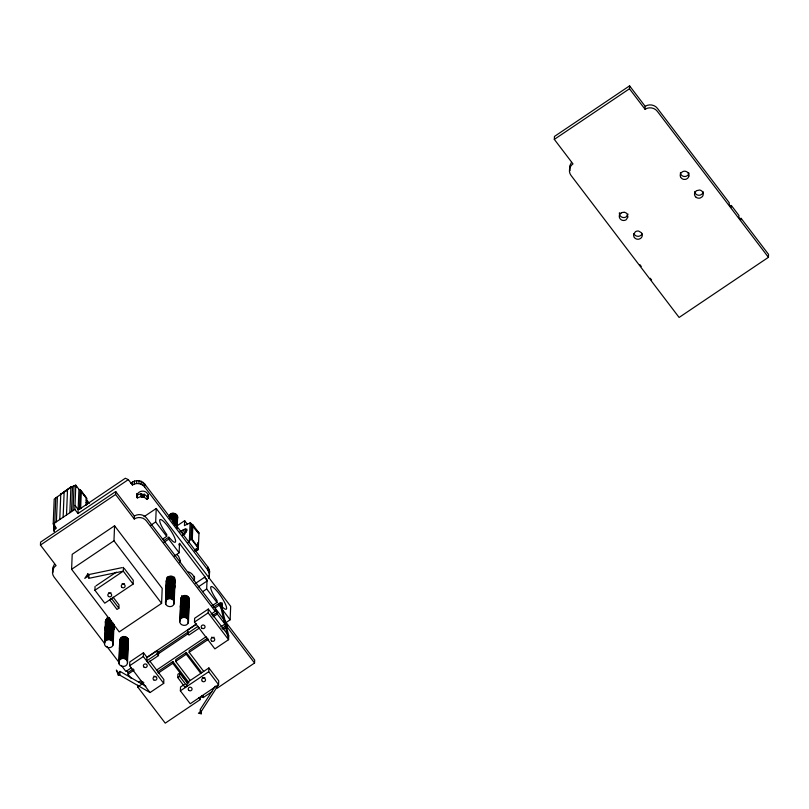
<?xml version="1.0" encoding="UTF-8"?>
<svg xmlns="http://www.w3.org/2000/svg" width="809" height="809" viewBox="0 0 809 809"><rect width="100%" height="100%" fill="white"/><g stroke="black" fill="none" stroke-linecap="round" stroke-linejoin="round"><path stroke-width="1.21" d="M136.66 496.332C137.409 489.718 147.653 489.03 148.482 496.473L147.046 499.466L144.204 497.191L140.756 496.645L137.297 497.929L136.761 493.52M113.978 624.872L113.199 644.338C112.259 650.254 102.298 647.503 104.907 641.952L105.787 620.048M127.478 663.107C128.439 657.828 119.661 656.514 118.862 661.742C117.902 667.01 126.679 668.335 127.478 663.107L128.439 638.908M175.078 580.316L174.157 603.292C173.359 608.53 164.581 607.205 165.542 601.926L166.421 580.023M166.138 587.192C165.542 580.417 177.282 582.237 174.461 588.517M188.436 622.06C189.397 616.782 180.619 615.467 179.82 620.695C178.86 625.964 187.637 627.288 188.436 622.06L189.357 599.085M189.023 607.417C190.075 600.703 178.233 601.724 180.629 608.176M208.773 576.271L208.702 578.223L209.42 574.026L207.822 570.032L144.589 486.927C141.777 483.276 136.215 482.447 132.403 485.006L128.318 479.636L125.344 478.23L79.454 509.205L80.233 489.829L78.958 489.374L75.793 485.218L74.054 485.744L70.879 487.544L69.867 512.714M209.47 573.247L209.541 571.093L207.943 567.109L144.7 484.004C141.383 479.616 134.688 479.676 130.785 483.246M113.199 644.338C114.069 639.666 106.768 637.704 104.907 641.952M113.786 629.705C116.274 622.364 103.097 622.01 105.443 629.291M174.157 603.292C175.118 598.023 166.341 596.698 165.542 601.926M168.97 516.607C170.153 509.933 181.105 514.514 176.655 519.904M104.513 643.347L54.072 577.05C51.291 573.51 52.302 568.009 56.054 565.572L40.45 545.064L40.571 542.141L115.707 491.548L134.365 516.071L134.254 519.004C138.066 516.455 143.638 517.275 146.439 520.935L215.234 611.331L211.078 614.132M54.506 524.06L54.203 531.574L53.748 530.259L56.367 528.085L53.212 523.939L54.203 499.113L71.152 486.846L72.598 487.149M53.748 530.259L53.991 524.101M53.9 530.35L54.142 524.181M54.597 529.278L54.597 525.567M54.749 522.897L55.75 497.818M56.397 521.785L57.409 496.615M59.765 519.52L60.776 494.35M63.132 517.254L64.144 492.074M66.5 514.979L67.511 489.809M71.516 511.601L72.527 486.522M73.053 510.57L74.054 485.744M71.607 569.303L72.203 554.307L114.565 525.779L162.194 588.376L161.598 603.372L119.236 631.9L71.607 569.303L113.968 540.786L114.565 525.779M128.318 479.636L77.988 513.533L74.822 509.377L75.793 485.218M77.988 513.533L78.958 489.374M80.637 508.649L81.335 491.376L80.233 489.829M86.138 505.483L86.432 498.081L81.335 491.376M86.533 504.391L86.614 498.031L80.769 490.345M88.778 577.717L87.756 576.382L87.857 573.864L88.879 575.199M124.181 568.353L133.263 580.286L133.111 584.098L104.755 603.19L94.916 590.257L95.068 586.444M104.543 644.055L105.463 621.069M105.514 641.041L106.1 626.409C108.355 623.658 113.482 625.003 113.826 628.633M106.141 625.236L106.394 619.138M106.343 640.313L106.93 625.67M106.97 624.508L107.273 617.186M107.344 639.808L107.931 625.165M107.981 624.002L108.224 617.904M109.579 599.944L111.43 598.438L118.883 608.216L117.032 609.46L109.589 599.681M108.457 639.565L109.043 624.932M109.084 623.759L109.336 617.661M109.589 639.606L110.186 624.973M110.226 623.8L110.428 618.915M134.254 519.004L115.586 494.471L115.707 491.548M110.681 639.919L111.278 625.286M111.318 624.113L111.47 620.452M111.652 640.485L112.239 625.853M112.289 624.679L112.39 622.242M112.441 641.274L113.027 626.641M113.068 625.468L113.169 623.031M112.977 642.225L113.563 627.582M113.604 626.419L113.705 623.972M112.876 645.37L113.412 631.95M118.883 608.216L119.014 604.94L113.058 597.113M118.397 675.414L118.498 672.896L116.354 670.085L118.397 675.414L119.813 674.463M118.822 662.814L119.742 639.838M119.085 663.865L120.066 638.807M119.793 659.81L120.379 645.167C123.625 641.011 130.815 646.26 127.134 650.406M120.258 649L119.499 645.936L120.42 643.994L120.662 637.896M123.423 567.352L123.271 571.164L133.111 584.098M120.622 659.072L121.208 644.439M120.42 643.994L121.249 643.266L121.502 637.168M121.623 658.566L122.21 643.934M121.249 643.266L122.26 642.761L122.503 636.663M122.735 658.334L123.322 643.691M122.26 642.761L123.362 642.518L123.605 636.42M123.868 658.374L124.465 643.731M127.185 649.233C129.349 646.897 127.579 642.882 124.505 642.558L124.748 636.461M124.96 658.678L125.547 644.045M125.597 642.872L125.84 636.774M132.403 485.006L132.514 482.073M125.931 659.254L126.517 644.621M126.568 643.438L126.811 637.34M126.71 660.033L127.306 645.4M127.347 644.227L127.589 638.129M127.256 660.983L128.135 639.08M134.405 483.994L134.527 481.072M131.038 678.205L128.004 674.21L128.075 672.451L126.679 670.631M136.63 483.509L136.741 480.586M149.746 660.983L163.863 679.54L163.711 683.342L150.029 692.555L129.632 665.746L129.784 661.944L143.466 652.732L146.935 657.292L146.783 661.095M136.873 497.161L136.984 494.238L137.297 497.929M138.905 483.59L139.027 480.667M141.09 484.217L141.201 481.294M140.756 496.645L140.877 493.712L137.419 494.997M141.535 497.1L141.646 494.178L140.877 493.712M142.404 497.353L142.526 494.42L141.646 494.178M143.021 485.36L143.142 482.437M143.314 497.383L143.436 494.451L144.326 494.259L147.167 496.544L147.046 499.466M144.204 497.191L144.326 494.259M144.589 486.927L144.7 484.004M202.341 696.468L200.41 697.762L200.339 699.522L165.238 723.155L137.692 686.942L137.763 685.183M147.713 498.88L148.573 494.4M148.199 498.152L148.31 495.229M163.711 683.342L143.314 656.534L143.466 652.732M148.108 662.834L146.793 660.832L157.138 653.864L157.27 650.588L146.925 657.555M162.609 539.118L166.674 536.387L155.682 521.936L156.228 508.477L144.042 516.678M148.118 662.571L158.463 655.603L158.594 652.327L157.27 650.588M165.511 603.008L166.391 581.095M165.764 604.05L166.796 577.778M174.066 556.188L179.143 552.769L168.747 539.118L168.828 537.176L163.752 540.594M166.472 599.995L167.402 576.868M169.748 518.427L169.9 514.666M167.301 599.257L168.211 576.675M170.527 518.953L170.729 513.937M168.302 598.761L169.212 576.17M171.478 519.702L171.73 513.432M169.415 598.518L170.325 575.927M172.489 521.977L172.843 513.189M170.557 598.559L171.457 575.968M173.581 523.271L173.975 513.23M171.65 598.872L172.55 576.281M174.623 524.839L175.078 513.543M172.61 599.439L173.52 576.847M175.583 525.405L176.038 514.109M173.399 600.227L174.319 577.1M176.372 526.194L176.817 514.898M173.834 604.323L174.865 578.051M176.858 528.398L177.363 515.849M177.171 528.186L177.626 516.89M188.093 683.433L172.792 663.319L172.863 661.56L157.371 671.986M179.143 552.769L179.517 543.395L179.153 545.003L180.205 544.295L205.051 576.948L206.993 581.054L198.215 586.96M190.226 680.48L175.684 661.368L175.755 659.608L186.323 652.489L201.633 672.603M179.78 621.767L180.7 598.791M185.19 687.579L177.758 677.538L177.889 674.261L179.729 673.017L187.182 682.796M180.154 619.664L181.034 597.76M176.311 526.325L184.654 520.703L184.452 525.678L187.981 523.686L190.681 523.19L198.559 533.546M180.751 618.754L181.337 604.121M180.68 607.003L181.681 595.636M181.58 618.025L182.167 603.393M181.388 602.948L182.217 602.22L182.46 596.122M185.2 687.316L187.051 686.083L179.598 676.294L179.729 673.017M182.581 617.52L183.168 602.887M182.217 602.22L183.218 601.714L183.461 595.616M187.041 686.345L187.192 682.533L208.884 667.931L218.723 680.865L218.572 684.667L190.216 703.759L180.377 690.825L180.528 687.023L184.381 684.424M183.694 617.277L184.28 602.644M183.218 601.714L184.331 601.471L184.573 595.373M184.836 617.318L185.423 602.685M188.74 607.276C189.963 604.849 188.082 601.835 185.463 601.512L185.716 595.414M185.918 617.631L186.515 602.998M186.555 601.825L186.808 595.727M188.163 542.697L189.367 540.796L190.075 523.069M186.889 618.207L187.486 603.565M187.526 602.402L187.769 596.294M189.367 540.796L190.712 539.542L191.349 523.575M200.794 673.361L186.252 654.248L186.323 652.489M187.668 618.986L188.254 604.353M188.305 603.18L188.558 597.082M187.617 633.346L197.962 626.378L199.287 628.118L188.942 635.085L187.617 633.346L187.749 630.069L196.031 624.487M188.113 623.082L188.8 605.304M188.851 604.131L189.094 598.033M191.814 524.03L192.451 525.172L191.864 539.815L197.983 547.855L198.266 549.483L195.495 551.556M194.767 549.685L198.407 547.562L192.289 539.522L192.876 524.889L192.451 525.172M203.686 671.409L189.144 652.297L189.215 650.537L207.63 638.139M194.484 622.081L194.635 618.278L208.317 609.066L228.714 635.874L228.563 639.676L214.881 648.889L194.484 622.081L208.166 612.868L208.317 609.066M197.78 545.114L197.881 542.596M197.983 547.855L198.175 542.97M194.959 550.767L198.266 549.483L198.994 532.929L192.876 524.889M201.36 711.253L198.377 713.255L201.259 713.771L201.36 711.253L200.339 709.918M211.907 605.911L216.984 602.493L206.679 588.952L207.053 579.588L204.384 577.393M207.822 570.032L207.943 567.109M211.887 691.746L203.231 697.57L203.302 695.821M208.904 571.933L209.015 569.01M209.349 576.17L209.541 571.093M215.325 686.133L200.359 709.281L200.207 713.093L218.572 684.667L208.732 671.733L208.884 667.931M215.234 611.331L215.305 609.581L217.388 612.312L217.318 614.071L224.922 624.063L220.766 626.864M216.984 602.493L217.065 600.551A13.622 2.811 56 0 1 212.292 586.768A13.622 2.811 56 0 1 225.671 604.758A13.622 2.811 56 0 1 219.128 603.332L213.04 607.438M225.064 623.203L230.14 619.785L219.057 605.223L219.128 603.332M222.212 605.536L222.313 603.018L220.068 602.725L222.212 605.536L220.796 606.487M224.922 624.063L224.993 622.313L227.076 625.044L227.005 626.803L254.552 663.006L216.701 688.51M230.14 619.785L230.676 606.325L156.228 508.477M254.552 663.006L254.673 660.083L146.56 518.003C143.749 514.342 138.177 513.523 134.365 516.071M554.327 139.37L554.448 136.448L629.584 85.845L645.188 106.353L645.066 109.286C648.879 106.737 654.441 107.557 657.262 111.217L768.429 257.313L679.115 317.452L571.002 175.381C568.221 171.842 569.243 166.33 572.994 163.903L554.327 139.37L629.463 88.778L629.584 85.845M768.429 257.313L768.55 254.39L740.993 218.177L740.923 219.937L738.85 217.196L738.92 215.447L731.306 205.446L731.235 207.205L729.152 204.465L729.222 202.705L657.373 108.285C654.562 104.634 649 103.805 645.188 106.353M166.674 536.387L166.755 534.496A13.642 2.811 56 0 1 161.284 519.732A13.642 2.811 56 0 1 174.987 538.521L175.543 540.452M179.406 544.831L179.517 543.395M628.057 214.122L626.297 216.792A4.369 4.116 2.3 0 1 623.051 217.49A4.328 4.085 2.3 0 1 620.21 215.821L619.664 214.87A4.369 4.116 2.3 0 1 619.441 212.747M113.503 629.564L113.836 628.532M633.609 234.448L635.368 231.778A4.328 4.085 2.3 0 1 638.614 231.071L641.456 232.739A4.379 4.126 2.3 0 1 642.235 235.803A4.328 4.085 2.3 0 1 640.465 238.473L639.454 238.979A4.379 4.126 2.3 0 1 635.146 238.301L634.367 237.512M60.847 494.168L71.152 486.846M106.1 626.409L105.17 628.34L105.392 630.464M120.379 645.167L119.408 648.181L120.217 650.173M54.516 564.116L52.656 567.989L53.111 572.226M571.447 162.437L569.597 166.31L570.042 170.547M87.857 573.864L84.783 578.384L87.756 576.382M195.121 550.969L197.902 548.896L198.266 549.483M183.319 534.456L185.868 531.877L186.97 529.217L184.381 529.319L179.618 532.11M147.167 496.544L147.825 495.957M621.09 213.01L620.25 213.748A4.379 4.126 2.3 0 0 619.552 217.803L620.088 218.754A4.328 4.085 2.3 0 0 622.93 220.422A4.369 4.116 2.3 0 0 626.186 219.714L627.936 217.045L627.177 213.98A4.369 4.116 2.3 0 0 624.336 212.302M86.098 498.759L86.775 498.425M221.959 628.492L227.076 625.044M189.144 652.297L208.591 639.201M222.91 629.554L227.005 626.803M62.455 493.025L71.556 486.907M62.991 492.994L67.036 490.264M70.07 488.231L72.092 486.866M53.212 523.939L74.822 509.377M40.45 545.064L115.586 494.471M150.605 525.354L155.682 521.936M96.079 585.767L116.334 572.125M163.671 542.526L168.747 539.118M94.916 590.257L123.271 571.164L88.757 578.344L88.909 574.542L122.189 567.615M196.274 530.198L198.994 532.929M192.289 539.522L190.712 539.542M195.384 583.461L205.051 576.948M202.614 591.692L206.679 588.952M118.498 672.896L119.914 671.945M215.002 607.953L219.057 605.223M129.632 665.746L143.314 656.534M131.109 667.981L125.921 671.47L121.33 665.443M146.692 657.484L196.536 623.921M128.075 672.451L133.263 668.952M158.19 652.175L188.305 631.89M212.191 615.811L217.388 612.312M128.004 674.21L134.233 670.014M158.119 653.925L188.234 633.649M213.161 616.862L217.318 614.071M138.723 682.108L140.796 680.713M156.38 670.226L206.224 636.653M140.857 683.099L142.92 681.714M137.692 686.942L143.881 682.776M158.331 673.048L172.792 663.319M175.684 661.368L186.252 654.248M177.758 677.538L179.598 676.294M180.377 690.825L208.732 671.733M182.541 535.295L185.099 533.93M184.381 529.319L186.414 531.998L183.33 533.637L181.287 530.957M80.829 508.204L78.149 509.488L74.984 505.342M194.585 550.191L197.902 548.896M61.98 493.672L61.049 493.642M189.427 523.16L190.681 523.19L192.107 525.071M142.526 494.42L143.436 494.451M184.331 601.471L185.463 601.512M124.738 636.764L121.492 637.472L119.732 640.141A4.328 4.085 2.3 0 0 119.954 642.265M123.362 642.518L124.505 642.558M145.863 686.265L119.934 671.318L119.783 675.121L150.029 692.555M179.507 543.79L180.205 544.295M176.989 554.64L178.546 556.218L180.154 560.202A8.737 8.232 2.3 0 1 180.073 562.356M688.135 172.934L687.357 172.145A4.369 4.116 2.3 0 0 683.049 171.457L681.208 172.691A4.369 4.116 2.3 0 0 680.5 176.746M696.104 197.254L695.325 196.466A4.328 4.085 2.3 0 1 694.567 193.402L696.327 190.732L699.573 190.024A4.328 4.085 2.3 0 1 702.414 191.693L702.96 192.643A4.379 4.126 2.3 0 1 702.252 196.698L700.422 197.932A4.379 4.126 2.3 0 1 696.094 197.265M174.259 578.627L173.48 577.838A4.369 4.116 2.3 0 0 169.172 577.151L168.171 577.656A4.328 4.085 2.3 0 0 166.411 580.326A4.369 4.116 2.3 0 0 167.16 583.4M168.828 537.176L172.61 541.11A13.652 2.811 56 0 0 175.523 540.432M629.463 88.778L645.066 109.286M639.838 264.604L641.234 266.434M650.224 278.256L651.609 280.076M193.543 526.962L194.979 528.843M184.654 520.703L187.627 524.606M185.595 528.944L186.96 530.724M182.905 530.006L184.948 532.686M208.166 612.868L228.563 639.676L220.776 607.114L220.928 603.312L228.714 635.874M79.676 489.516L85.724 497.464M86.25 499.295L89.303 503.319M75.358 485.279L76.825 487.21M86.199 500.468L88.494 503.481M85.997 502.531L87.402 504.371M113.968 540.786L161.598 603.372M201.704 695.568L203.231 697.57M172.863 661.56L188.932 682.685M198.812 697.51L200.339 699.522M157.138 653.864L158.463 655.603M200.238 712.426L201.259 713.771M106.808 646.361L119.034 662.429M197.214 549.564L197.578 550.15M86.351 500.933L87.584 503.006M680.511 176.756L681.047 177.697A4.328 4.085 2.3 0 0 683.888 179.376A4.369 4.116 2.3 0 0 688.904 175.998M188.537 597.386L189.084 598.336A4.379 4.126 2.3 0 1 188.972 601.481M180.913 601.208L180.69 599.095A4.328 4.085 2.3 0 1 182.45 596.425L185.696 595.717A4.328 4.085 2.3 0 1 188.487 597.396M634.438 237.522A4.328 4.085 2.3 0 1 633.669 234.458M688.085 172.964A4.328 4.085 2.3 0 1 688.853 176.028M621.079 213.07A4.328 4.085 2.3 0 1 624.326 212.373M703.294 191.834A4.379 4.126 2.3 0 1 702.374 193.776L700.533 195.009A4.379 4.126 2.3 0 1 696.215 194.332L695.447 193.533A4.328 4.085 2.3 0 1 694.648 191.541M633.943 233.639A4.328 4.085 2.3 0 0 634.489 234.59L635.267 235.379A4.379 4.126 2.3 0 0 639.575 236.056L640.576 235.55A4.328 4.085 2.3 0 0 642.012 233.912M689.015 173.065A4.369 4.116 2.3 0 1 683.999 176.453A4.328 4.085 2.3 0 1 681.168 174.774L680.622 173.824A4.379 4.126 2.3 0 1 680.369 172.782M128.348 641.507A4.379 4.126 2.3 0 0 128.115 639.383L127.579 638.432A4.328 4.085 2.3 0 0 124.687 636.804M175.027 581.691A4.369 4.116 2.3 0 1 174.097 583.623M174.198 578.617A4.328 4.085 2.3 0 1 174.966 581.681M105.676 623.496A4.379 4.126 2.3 0 1 106.373 619.441L108.214 618.207A4.379 4.126 2.3 0 1 109.336 617.955M204.889 677.618A1.921 1.81 2.3 0 1 202.543 677.538M124.475 583.673A1.921 1.81 2.3 0 1 122.139 583.592M111.005 592.744A1.921 1.81 2.3 0 1 108.669 592.663M155.813 676.375A1.921 1.81 2.3 0 1 153.912 676.071M214.082 637.209A1.921 1.81 2.3 0 1 211.746 637.128M180.144 560.597A8.737 8.232 2.3 0 1 179.487 562.649M194.342 576.271A8.727 8.221 2.3 0 1 194.13 580.518M194.463 580.174A8.768 8.262 2.3 0 0 192.188 574.228A8.697 8.201 2.3 0 0 188.376 571.923M202.392 681.34A1.921 1.81 2.3 0 0 205.506 680.248A1.921 1.81 2.3 0 0 202.928 678.245A1.921 1.81 2.3 0 0 202.392 681.34M188.922 690.411A1.921 1.81 2.3 0 0 192.036 689.319A1.921 1.81 2.3 0 0 189.458 687.316A1.921 1.81 2.3 0 0 188.922 690.411M121.987 587.395A1.921 1.81 2.3 0 0 125.102 586.303A1.921 1.81 2.3 0 0 122.523 584.31A1.921 1.81 2.3 0 0 121.987 587.395M108.517 596.466A1.921 1.81 2.3 0 0 111.632 595.373A1.921 1.81 2.3 0 0 109.053 593.381A1.921 1.81 2.3 0 0 108.517 596.466M153.761 679.884A1.921 1.81 2.3 0 0 156.875 678.781A1.921 1.81 2.3 0 0 154.297 676.789A1.921 1.81 2.3 0 0 153.761 679.884M144.073 667.152A1.921 1.81 2.3 0 0 147.177 666.05A1.921 1.81 2.3 0 0 144.609 664.058A1.921 1.81 2.3 0 0 144.073 667.152M211.594 640.94A1.921 1.81 2.3 0 0 214.709 639.838A1.921 1.81 2.3 0 0 212.13 637.846A1.921 1.81 2.3 0 0 211.594 640.94M201.906 628.199A1.921 1.81 2.3 0 0 205.021 627.106A1.921 1.81 2.3 0 0 202.442 625.114A1.921 1.81 2.3 0 0 201.906 628.199"/></g></svg>
